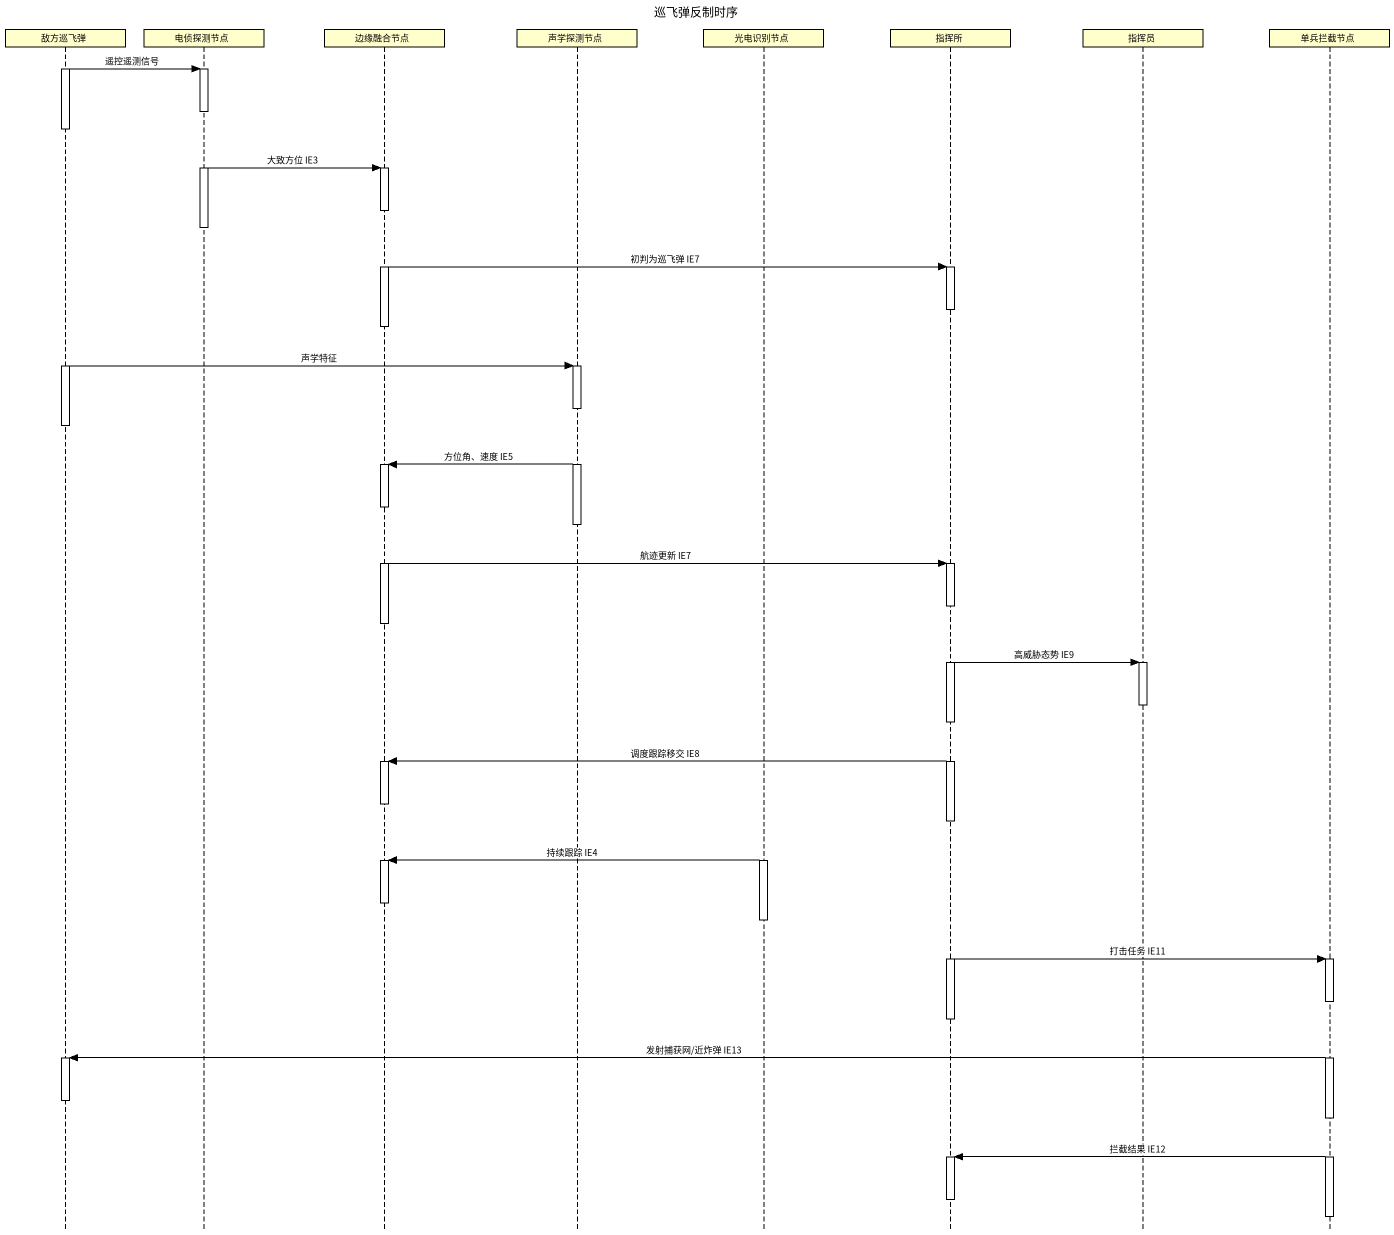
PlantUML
@startuml
title 巡飞弹反制时序
hide footbox
participant 敌方巡飞弹
participant 电侦探测节点
participant 边缘融合节点
participant 声学探测节点
participant 光电识别节点
participant 指挥所
participant 指挥员
participant 单兵拦截节点

activate 敌方巡飞弹
敌方巡飞弹 -> 电侦探测节点 : 遥控遥测信号
activate 电侦探测节点
deactivate 敌方巡飞弹
电侦探测节点 -> 边缘融合节点 : 大致方位 IE3
activate 边缘融合节点
deactivate 电侦探测节点
边缘融合节点 -> 指挥所 : 初判为巡飞弹 IE7
activate 指挥所
deactivate 指挥所
deactivate 边缘融合节点
activate 敌方巡飞弹
敌方巡飞弹 -> 声学探测节点 : 声学特征
activate 声学探测节点
deactivate 敌方巡飞弹
声学探测节点 -> 边缘融合节点 : 方位角、速度 IE5
activate 边缘融合节点
deactivate 声学探测节点
边缘融合节点 -> 指挥所 : 航迹更新 IE7
activate 指挥所
deactivate 边缘融合节点
指挥所 -> 指挥员 : 高威胁态势 IE9
activate 指挥员
deactivate 指挥员
指挥所 -> 边缘融合节点 : 调度跟踪移交 IE8
activate 边缘融合节点
deactivate 边缘融合节点
deactivate 指挥所
activate 光电识别节点
光电识别节点 -> 边缘融合节点 : 持续跟踪 IE4
activate 边缘融合节点
deactivate 边缘融合节点
deactivate 光电识别节点
activate 指挥所
指挥所 -> 单兵拦截节点 : 打击任务 IE11
activate 单兵拦截节点
deactivate 指挥所
单兵拦截节点 -> 敌方巡飞弹 : 发射捕获网/近炸弹 IE13
activate 敌方巡飞弹
deactivate 敌方巡飞弹
单兵拦截节点 -> 指挥所 : 拦截结果 IE12
activate 指挥所
deactivate 指挥所
deactivate 单兵拦截节点
@enduml
